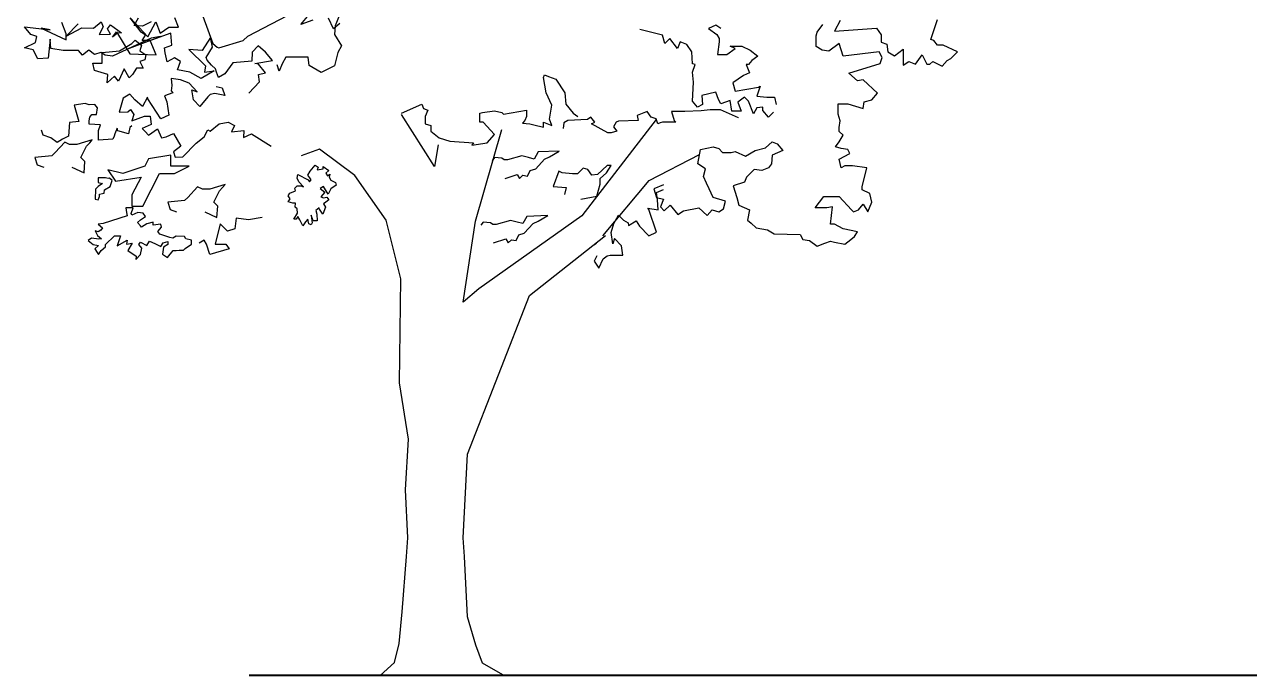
# Model space of a CAD drawing. Header units: inches. Extents: x 20.3 to 42.8, y 12.6 to 30.9.
# Drawn here: x 20.274 to 24.891, y 12.598 to 15.051 of the extents above; entities that cross this region are included whole.
import ezdxf

# ---------------------------------------------------------------- set-up
doc = ezdxf.new("R2010")
doc.units = ezdxf.units.IN
doc.header["$MEASUREMENT"] = 0
doc.layers.add('5', color=86, linetype='Continuous')
doc.layers.add('6', color=34, linetype='Continuous')

msp = doc.modelspace()

# ---------------------------------------------------------------- linework, layer by layer
at = {"color": 114, "true_color": 0x139b48}
for p, q in [((21.8195, 14.5159), (21.6943, 14.7119)), ((21.833, 14.597), (21.8195, 14.5159))]:
    msp.add_line(p, q, dxfattribs=at)
at = {"lineweight": 40}
msp.add_line((24.9887, 12.5979), (21.1211, 12.5979), dxfattribs=at)
at = {"color": 114, "true_color": 0x139b48}
for points in [[(20.9038, 15.2002), (20.9833, 14.98), (20.9996, 14.9657), (21.0057, 14.9637), (21.0976, 14.9902), (21.116, 15.0065), (21.2937, 15.0995)], [(21.467, 15.103), (21.4445, 15.0459), (21.4425, 15.0133), (21.469, 14.9705), (21.4547, 14.946), (21.4425, 14.895), (21.3914, 14.8705), (21.3465, 14.897), (21.3424, 14.9276), (21.2587, 14.9276), (21.2444, 14.9031), (21.2342, 14.8746), (21.2261, 14.8991)], [(21.1189, 14.7921), (21.1599, 14.8349), (21.1562, 14.8628), (21.1822, 14.8684), (21.1562, 14.9019), (21.1413, 14.9037), (21.2083, 14.9149), (21.1822, 14.9465), (21.1543, 14.9707), (21.1319, 14.9465), (21.1301, 14.913), (21.0586, 14.9067), (21.0288, 14.8657), (21.0046, 14.8509), (20.9971, 14.8713), (20.9934, 14.8843), (20.9785, 14.8974), (20.9618, 14.916), (20.958, 14.9271), (20.9822, 14.9662), (20.9748, 15.0015), (20.9431, 14.9532), (20.8929, 14.9569), (20.9562, 14.8955), (20.9525, 14.8713), (20.9886, 14.8758), (20.9402, 14.8479), (20.8966, 14.8713), (20.8501, 14.8806), (20.8612, 14.9122), (20.8389, 14.9253), (20.811, 14.9104), (20.8035, 14.9439), (20.8017, 14.9625), (20.8296, 14.9736), (20.8259, 15.0183), (20.6692, 14.9618), (20.7868, 15.0052), (20.7514, 14.9997), (20.6059, 14.932), (20.578, 14.9357), (20.5612, 14.945), (20.537, 14.9376), (20.5165, 14.9543), (20.4923, 14.9357), (20.4774, 14.9525), (20.4197, 14.9525), (20.4197, 14.9525), (20.4197, 14.9525), (20.4197, 14.9525), (20.4197, 14.9525), (20.3724, 14.9608), (20.3705, 14.9961), (20.3631, 14.9236), (20.324, 14.9217), (20.3061, 14.956), (20.2737, 14.9626), (20.3147, 14.9831), (20.3203, 15.0054), (20.2979, 15.0128), (20.2737, 15.0426), (20.3704, 15.0304), (20.3369, 15.0378), (20.4309, 14.9934), (20.4309, 15.0157), (20.4141, 15.0585)], [(20.4756, 15.0529), (20.4308, 15.0072), (20.4904, 15.0388), (20.5332, 15.037), (20.563, 15.0612), (20.5704, 15.0426), (20.5555, 15.0128), (20.5983, 15.0147), (20.5872, 15.0351), (20.5983, 15.05), (20.6393, 15.0202), (20.6244, 15.0184), (20.6058, 15.0035), (20.6208, 15.0232), (20.6711, 14.9401), (20.7703, 14.9371), (20.7478, 14.9901), (20.7172, 14.9901), (20.7295, 15.0105), (20.7131, 15.0227), (20.6723, 15.0758), (20.7384, 15.0044), (20.7683, 15.0615), (20.7854, 15.0187), (20.818, 15.0411), (20.8548, 15.0411), (20.8405, 15.0758)], [(20.7507, 15.0615), (20.718, 15.0452), (20.6874, 15.0472), (20.7037, 15.0758)], [(21.3608, 15.0671), (21.3159, 15.0508), (21.3404, 15.0806)], [(21.4629, 15.0549), (21.4384, 15.0345), (21.42, 15.0753)], [(23.3483, 15.0655), (23.3267, 15.0259), (23.4846, 15.0378), (23.5026, 15.0126), (23.5026, 14.9838), (23.5242, 14.9766), (23.5278, 14.9478), (23.553, 14.9334), (23.5855, 14.9586), (23.5855, 14.8974), (23.6071, 14.9118), (23.6323, 14.901), (23.6575, 14.937), (23.6755, 14.901), (23.6864, 14.901), (23.6972, 14.9118), (23.7332, 14.8938), (23.7512, 14.9154), (23.7656, 14.9226), (23.7909, 14.9478), (23.7368, 14.973), (23.7152, 14.973), (23.7008, 14.991), (23.69, 14.9946), (23.7152, 15.0702)], [(23.0975, 14.7208), (23.0786, 14.7019), (23.0565, 14.7271), (23.0565, 14.7397), (23.0345, 14.7365), (23.0219, 14.7145), (23.003, 14.7617), (22.9872, 14.7774), (22.962, 14.7586), (22.9746, 14.7239), (22.9589, 14.7239), (22.94, 14.7239), (22.9337, 14.7648), (22.899, 14.7523), (22.8896, 14.768), (22.8801, 14.7963), (22.8265, 14.7837), (22.8297, 14.7491), (22.8108, 14.7397), (22.7919, 14.7617), (22.795, 14.8341), (22.7919, 14.8719), (22.8013, 14.9002), (22.7919, 14.9033), (22.7887, 14.9474), (22.7698, 14.9757), (22.7446, 14.9852), (22.7352, 14.96), (22.7068, 14.9978), (22.6879, 14.9789), (22.6785, 15.0104), (22.5934, 15.0324)], [(22.6817, 14.4464), (22.6457, 14.432), (22.6565, 14.3996), (22.6817, 14.3924), (22.6709, 14.3636), (22.6853, 14.3492), (22.7069, 14.3708), (22.7358, 14.3348), (22.7574, 14.3492), (22.815, 14.36), (22.8475, 14.3312), (22.8655, 14.3528), (22.8907, 14.3456), (22.9087, 14.3564), (22.9159, 14.3852), (22.8691, 14.3996), (22.8547, 14.432), (22.8439, 14.4536), (22.833, 14.4788), (22.8403, 14.5076), (22.8114, 14.5256), (22.8222, 14.5796), (22.8691, 14.5904), (22.8907, 14.5832), (22.9051, 14.5688), (22.9375, 14.5688), (22.9519, 14.5724), (22.9916, 14.5544), (23.0276, 14.576), (23.0673, 14.5868), (23.0925, 14.6084), (23.1105, 14.6012), (23.1321, 14.576), (23.0925, 14.558), (23.0889, 14.5256), (23.0781, 14.5112), (23.0528, 14.5004), (23.024, 14.504), (22.9952, 14.4752), (22.988, 14.4572), (22.9447, 14.4428), (22.9592, 14.3996), (22.9664, 14.3708), (23.006, 14.3528), (22.9988, 14.3132), (23.0132, 14.3024), (23.0312, 14.2844), (23.0745, 14.2772), (23.0997, 14.2628), (23.197, 14.2592), (23.2078, 14.2412), (23.233, 14.2376), (23.2618, 14.216), (23.2906, 14.2268), (23.3123, 14.234), (23.3267, 14.2304), (23.3663, 14.2232), (23.3879, 14.2412), (23.4023, 14.252), (23.4132, 14.27), (23.3591, 14.2808), (23.3267, 14.2988), (23.3123, 14.2988), (23.3195, 14.3636), (23.2979, 14.36), (23.2546, 14.36), (23.287, 14.4032), (23.3447, 14.4032), (23.3915, 14.3528), (23.3987, 14.3456), (23.4168, 14.3528), (23.4348, 14.3744), (23.4528, 14.3456), (23.4672, 14.3816), (23.46, 14.414), (23.4312, 14.4284), (23.4312, 14.4392), (23.4492, 14.5112), (23.3951, 14.5184), (23.3663, 14.5184), (23.3519, 14.5112), (23.3447, 14.5436), (23.3843, 14.5652), (23.3771, 14.5796), (23.3519, 14.5832), (23.3303, 14.5904), (23.3447, 14.6084), (23.3591, 14.6336), (23.3447, 14.648), (23.3447, 14.6624), (23.3483, 14.6876), (23.3411, 14.7128), (23.3411, 14.7523), (23.3771, 14.7523), (23.4348, 14.7343), (23.4384, 14.7595), (23.4672, 14.7667), (23.4888, 14.7919), (23.4348, 14.8423), (23.4132, 14.8387), (23.3807, 14.8675), (23.499, 14.9046), (23.5062, 14.9262), (23.4954, 14.9478), (23.3591, 14.9323), (23.3447, 14.9791), (23.3051, 14.9503), (23.2798, 14.9539), (23.2582, 14.9683), (23.2582, 15.0079), (23.2618, 15.0223), (23.2834, 15.0511)], [(22.899, 15.0356), (22.8801, 15.0481), (22.8517, 15.0356), (22.8833, 15.0135), (22.8927, 14.9978), (22.8927, 14.9852), (22.8864, 14.938), (22.9211, 14.938), (22.9526, 14.96), (22.9337, 14.9695), (22.9778, 14.9695), (23.0093, 14.9537), (23.0376, 14.9317), (23.0156, 14.9159), (23.003, 14.9002), (22.9935, 14.9002), (23.0061, 14.8687), (22.9841, 14.8593), (22.9431, 14.831), (22.9526, 14.7995), (23.0408, 14.8152), (23.0471, 14.8184), (23.0345, 14.7806), (23.0723, 14.7774), (23.1007, 14.7774), (23.107, 14.7491)], [(20.9966, 14.8177), (21.0187, 14.8125), (21.0289, 14.7832), (20.9913, 14.7911), (20.9733, 14.7873), (20.9642, 14.7786), (20.934, 14.7417), (20.9103, 14.767), (20.9048, 14.8051), (20.9247, 14.7977), (20.8945, 14.8299), (20.8614, 14.8421), (20.826, 14.8477), (20.8296, 14.8209), (20.8267, 14.8009), (20.8332, 14.794), (20.8016, 14.7817), (20.8098, 14.7591), (20.8172, 14.7099), (20.7878, 14.6952), (20.7389, 14.7703), (20.7369, 14.7771), (20.7179, 14.742), (20.6898, 14.7674), (20.6704, 14.7881), (20.6454, 14.7733)], [(21.6949, 14.7163), (21.7718, 14.7502), (21.778, 14.7348), (21.7934, 14.7286), (21.7841, 14.704), (21.7841, 14.6764), (21.8057, 14.6702), (21.8057, 14.6487), (21.8365, 14.6241), (21.8765, 14.6118), (21.9658, 14.6056), (21.9596, 14.5964), (22.0181, 14.6056), (22.0458, 14.6364), (22.0027, 14.6825), (21.9904, 14.6825), (21.9904, 14.7163), (21.9996, 14.7194), (22.0458, 14.7256), (22.0735, 14.7194), (22.0797, 14.7133), (22.1659, 14.7286), (22.1659, 14.704), (22.1597, 14.6887), (22.1505, 14.6794), (22.1782, 14.6764), (22.1936, 14.6733), (22.2305, 14.6641), (22.2305, 14.6825), (22.2613, 14.6702), (22.2521, 14.6948), (22.2613, 14.7471), (22.2398, 14.7932), (22.2305, 14.8517), (22.2336, 14.8609), (22.249, 14.8547), (22.2767, 14.8455), (22.3106, 14.7932), (22.3137, 14.7502), (22.3414, 14.7163), (22.3598, 14.704)], [(20.6777, 14.6687), (20.6703, 14.6624), (20.6661, 14.6393), (20.6251, 14.6508), (20.623, 14.6603), (20.6146, 14.6393), (20.6115, 14.6298), (20.6062, 14.6193), (20.5526, 14.6151), (20.5526, 14.6519), (20.56, 14.6729), (20.5179, 14.675), (20.5169, 14.6886), (20.52, 14.7023), (20.5274, 14.7117), (20.5452, 14.7117), (20.5484, 14.7369), (20.5389, 14.7495), (20.5179, 14.7485), (20.5022, 14.7537), (20.4612, 14.7474), (20.478, 14.6855), (20.4433, 14.6813), (20.4391, 14.6298), (20.417, 14.6193), (20.3971, 14.6067), (20.3729, 14.6235), (20.3445, 14.634), (20.3382, 14.6529)], [(20.6454, 14.7733), (20.6304, 14.7203), (20.6638, 14.7215), (20.673, 14.7301), (20.6858, 14.7119), (20.6784, 14.6876), (20.7257, 14.7061), (20.748, 14.7054), (20.7515, 14.6741), (20.7176, 14.6596), (20.7284, 14.6481), (20.7413, 14.6343), (20.7755, 14.6577), (20.79, 14.6238), (20.8079, 14.6277), (20.8351, 14.6402), (20.8625, 14.5925), (20.8351, 14.5711), (20.8412, 14.5509), (20.8702, 14.5522), (20.9208, 14.604), (20.9505, 14.6276), (20.9647, 14.6539), (20.9735, 14.6491), (21.0078, 14.677), (21.0414, 14.6826), (21.0655, 14.6707), (21.0536, 14.6465), (21.1006, 14.6517), (21.0997, 14.625), (21.1291, 14.6396), (21.2034, 14.5927)], [(22.9654, 14.6987), (22.9654, 14.6987), (22.8976, 14.7294), (22.8976, 14.7294), (22.8576, 14.7294), (22.8237, 14.7263), (22.7622, 14.7233), (22.7129, 14.7233), (22.7222, 14.6894), (22.7283, 14.6833), (22.6791, 14.6833), (22.6698, 14.6802), (22.6606, 14.6771), (22.6544, 14.6956), (22.636, 14.7017), (22.6206, 14.7233), (22.5836, 14.7079), (22.5867, 14.6894), (22.5128, 14.6864), (22.5036, 14.6833), (22.4943, 14.6648), (22.5067, 14.6494), (22.4851, 14.6433), (22.4728, 14.6433), (22.4112, 14.6771), (22.4235, 14.6833), (22.4081, 14.7017), (22.3958, 14.6925), (22.3219, 14.6894), (22.3066, 14.6802), (22.3035, 14.6587)], [(20.4525, 14.5134), (20.4982, 14.4922), (20.5012, 14.5347), (20.486, 14.5499), (20.5073, 14.5924), (20.5195, 14.6046), (20.5286, 14.6167), (20.4708, 14.5985), (20.4434, 14.5985), (20.4252, 14.6076), (20.3887, 14.5681), (20.3765, 14.556), (20.3126, 14.5499), (20.3218, 14.5226), (20.3461, 14.5134)], [(22.0851, 14.4707), (22.1307, 14.4859), (22.1398, 14.4707), (22.152, 14.4829), (22.1702, 14.4798), (22.1793, 14.5011), (22.2006, 14.5072), (22.2341, 14.5436), (22.2523, 14.5527), (22.2888, 14.574), (22.2097, 14.571), (22.1945, 14.5436), (22.1733, 14.5497), (22.1489, 14.5558), (22.0942, 14.5406), (22.082, 14.5406), (22.0729, 14.5467), (22.0455, 14.5497), (22.0364, 14.5376)], [(22.4312, 14.4042), (22.443, 14.4493), (22.443, 14.4706), (22.4673, 14.4918), (22.4855, 14.5192), (22.4703, 14.5192), (22.4338, 14.4857), (22.4126, 14.4827), (22.3973, 14.504), (22.3791, 14.5101), (22.3578, 14.4888), (22.3396, 14.4888), (22.3, 14.4918), (22.2879, 14.4979), (22.2666, 14.4402), (22.3152, 14.4371), (22.3091, 14.4098)], [(20.9535, 14.345), (20.9991, 14.3238), (21.0021, 14.3663), (20.9869, 14.3815), (21.0082, 14.424), (21.0204, 14.4362), (21.0295, 14.4483), (20.9717, 14.4301), (20.9443, 14.4301), (20.9261, 14.4392), (20.8896, 14.3997), (20.8774, 14.3876), (20.8136, 14.3815), (20.8227, 14.3541), (20.847, 14.345)], [(22.4311, 14.1797), (22.4215, 14.1591), (22.4383, 14.133), (22.4553, 14.1675), (22.4694, 14.1792), (22.4819, 14.1812), (22.5295, 14.1821), (22.5242, 14.2164), (22.4976, 14.2442), (22.4912, 14.224), (22.4845, 14.2676), (22.4952, 14.3012), (22.5127, 14.3325), (22.5316, 14.3131), (22.5491, 14.3031), (22.5505, 14.2937), (22.5797, 14.311), (22.5924, 14.2906), (22.6266, 14.2544), (22.6563, 14.2686), (22.6273, 14.3534), (22.6233, 14.3591), (22.6625, 14.3524), (22.6599, 14.3903), (22.6556, 14.4183), (22.6826, 14.4288)], [(22.371, 14.3929), (22.4312, 14.4042)], [(21.1694, 14.3238), (21.1177, 14.3146), (21.0721, 14.3207), (21.066, 14.2812), (21.0386, 14.2721), (21.0112, 14.2994), (20.993, 14.2235), (21.0325, 14.2235), (21.0447, 14.2053), (20.9717, 14.184), (20.9595, 14.2235), (20.9504, 14.2387), (20.9322, 14.2265)], [(22.0421, 14.2277), (22.0878, 14.2429), (22.0969, 14.2277), (22.109, 14.2398), (22.1273, 14.2368), (22.1364, 14.258), (22.1577, 14.2641), (22.1912, 14.3006), (22.2094, 14.3097), (22.2459, 14.331), (22.1668, 14.3279), (22.1516, 14.3006), (22.1303, 14.3067), (22.106, 14.3127), (22.0513, 14.2975), (22.0391, 14.2975), (22.03, 14.3036), (22.0026, 14.3067), (21.9935, 14.2945)]]:
    msp.add_lwpolyline(points, dxfattribs=at)
for points in [[(20.6313, 14.952), (20.6779, 14.9799), (20.6903, 14.9923), (20.7151, 14.9737), (20.7089, 14.952), (20.7307, 14.9365), (20.7276, 14.9179), (20.7089, 14.9117), (20.7213, 14.8869), (20.6965, 14.8869), (20.681, 14.862), (20.6685, 14.8496), (20.6499, 14.8838), (20.6282, 14.8372), (20.6127, 14.8558), (20.5847, 14.831), (20.5878, 14.862), (20.5381, 14.8776), (20.5319, 14.9055), (20.5661, 14.9055), (20.5661, 14.9458)], [(20.8248, 14.5171), (20.8248, 14.5587), (20.7414, 14.5454), (20.7273, 14.5171), (20.644, 14.4895), (20.5882, 14.5037), (20.6165, 14.4612), (20.7131, 14.4754), (20.6782, 14.4086), (20.6782, 14.367), (20.7198, 14.367), (20.7831, 14.4895), (20.8389, 14.4895), (20.8947, 14.5171)], [(21.428, 14.4315), (21.4189, 14.4119), (21.4008, 14.4406), (21.3887, 14.433), (21.4053, 14.4195), (21.3902, 14.4014), (21.4008, 14.3984), (21.4129, 14.3999), (21.4204, 14.3908), (21.4098, 14.3818), (21.4008, 14.3757), (21.4083, 14.3622), (21.3978, 14.3365), (21.3857, 14.3546), (21.3842, 14.3607), (21.3721, 14.3501), (21.3751, 14.3365), (21.3766, 14.3109), (21.3615, 14.3109), (21.354, 14.332), (21.3585, 14.3034), (21.354, 14.2958), (21.3449, 14.3003), (21.3419, 14.3169), (21.3329, 14.3079), (21.3223, 14.2928), (21.3117, 14.3154), (21.3042, 14.3275), (21.2981, 14.3169), (21.2891, 14.3169), (21.3027, 14.3396), (21.3012, 14.3561), (21.2936, 14.3622), (21.2951, 14.3772), (21.2846, 14.3772), (21.268, 14.3833), (21.2755, 14.3938), (21.268, 14.4059), (21.274, 14.4149), (21.2951, 14.424), (21.2921, 14.4346), (21.3012, 14.4436), (21.3147, 14.4436), (21.3253, 14.4391), (21.3072, 14.4587), (21.3012, 14.4723), (21.3042, 14.4858), (21.3434, 14.4662), (21.348, 14.4587), (21.354, 14.4662), (21.3495, 14.4738), (21.3419, 14.4828), (21.351, 14.4979), (21.3691, 14.5205), (21.3812, 14.513), (21.3766, 14.5039), (21.3993, 14.5069), (21.3993, 14.516), (21.4204, 14.5009), (21.4098, 14.4903), (21.4159, 14.4813), (21.4249, 14.4873), (21.4219, 14.4753), (21.428, 14.4647), (21.4461, 14.4557), (21.4491, 14.4451)], [(20.5961, 14.44), (20.6037, 14.4626), (20.5946, 14.4716), (20.5886, 14.4701), (20.5795, 14.4732), (20.5508, 14.4732), (20.5508, 14.4551), (20.5674, 14.452), (20.5508, 14.44), (20.5418, 14.4309), (20.5403, 14.3932), (20.5508, 14.3902), (20.5569, 14.4023), (20.5569, 14.4113), (20.5674, 14.4143), (20.5735, 14.4159), (20.575, 14.4279)], [(20.8126, 14.1725), (20.8345, 14.1995), (20.8448, 14.1995), (20.8563, 14.2008), (20.8731, 14.2008), (20.8795, 14.2072), (20.9027, 14.2227), (20.9027, 14.2381), (20.8821, 14.2432), (20.8769, 14.2522), (20.846, 14.2535), (20.8332, 14.2458), (20.8216, 14.2484), (20.7843, 14.2612), (20.7765, 14.2715), (20.7907, 14.287), (20.7881, 14.2985), (20.7585, 14.2947), (20.7585, 14.3062), (20.7354, 14.2998), (20.7148, 14.287), (20.7109, 14.2921), (20.6993, 14.305), (20.7109, 14.3153), (20.7302, 14.3281), (20.7212, 14.3397), (20.7006, 14.3423), (20.6787, 14.332), (20.6761, 14.3384), (20.6839, 14.3603), (20.6556, 14.3603), (20.6581, 14.3423), (20.6607, 14.3294), (20.5699, 14.3009), (20.5519, 14.2983), (20.5673, 14.2842), (20.5609, 14.2765), (20.5519, 14.27), (20.5403, 14.2739), (20.5493, 14.2559), (20.5635, 14.243), (20.5545, 14.2418), (20.5262, 14.2456), (20.5133, 14.2366), (20.5326, 14.2225), (20.5532, 14.2186), (20.539, 14.2058), (20.548, 14.1916), (20.5532, 14.1839), (20.5622, 14.1993), (20.5789, 14.2135), (20.5789, 14.2225), (20.613, 14.2542), (20.6354, 14.2542), (20.623, 14.2168), (20.6607, 14.2381), (20.6581, 14.2227), (20.68, 14.2265), (20.6633, 14.1995), (20.6942, 14.1777), (20.6929, 14.1661), (20.7109, 14.1841), (20.716, 14.2085), (20.7045, 14.2214), (20.7109, 14.2304), (20.7354, 14.2188), (20.7444, 14.2342), (20.765, 14.2252), (20.7881, 14.215), (20.7958, 14.2278), (20.8139, 14.233), (20.8139, 14.2214), (20.7971, 14.2124), (20.7933, 14.1854)]]:
    msp.add_lwpolyline(points, close=True, dxfattribs=at)
at = {"layer": '5'}
msp.add_lwpolyline([(22.4198, 14.2212), (22.4303, 14.2268), (22.4294, 14.2288)], dxfattribs=at)
at = {"layer": '6'}
for p, q in [((22.6551, 14.6935), (22.3739, 14.3302)), ((21.9733, 14.3094), (22.0734, 14.6554)), ((22.6284, 14.4637), (22.8186, 14.5615)), ((22.4532, 14.2552), (22.6284, 14.4637)), ((22.3739, 14.3302), (21.9858, 14.0551)), ((21.9274, 14.0051), (21.9733, 14.3094)), ((22.1777, 14.0301), (22.4641, 14.2562)), ((21.9858, 14.0551), (21.9274, 14.0051)), ((21.9437, 13.4315), (22.1777, 14.0301))]:
    msp.add_line(p, q, dxfattribs=at)
for points in [[(21.614, 12.5979), (21.6687, 12.6473), (21.6854, 12.719), (21.6974, 12.8384), (21.7141, 13.0461), (21.719, 13.1163), (21.7094, 13.2978), (21.7214, 13.4888), (21.7214, 13.4888), (21.6877, 13.7004), (21.6917, 14.0924), (21.6374, 14.3143), (21.5189, 14.482), (21.3857, 14.5807), (21.3165, 14.556)], [(22.0762, 12.6002), (22.0002, 12.6445), (21.9747, 12.7121), (21.9441, 12.8186), (21.932, 13.0461), (21.9271, 13.1163), (21.9437, 13.4315)]]:
    msp.add_lwpolyline(points, dxfattribs=at)

doc.saveas('drawing.dxf')
